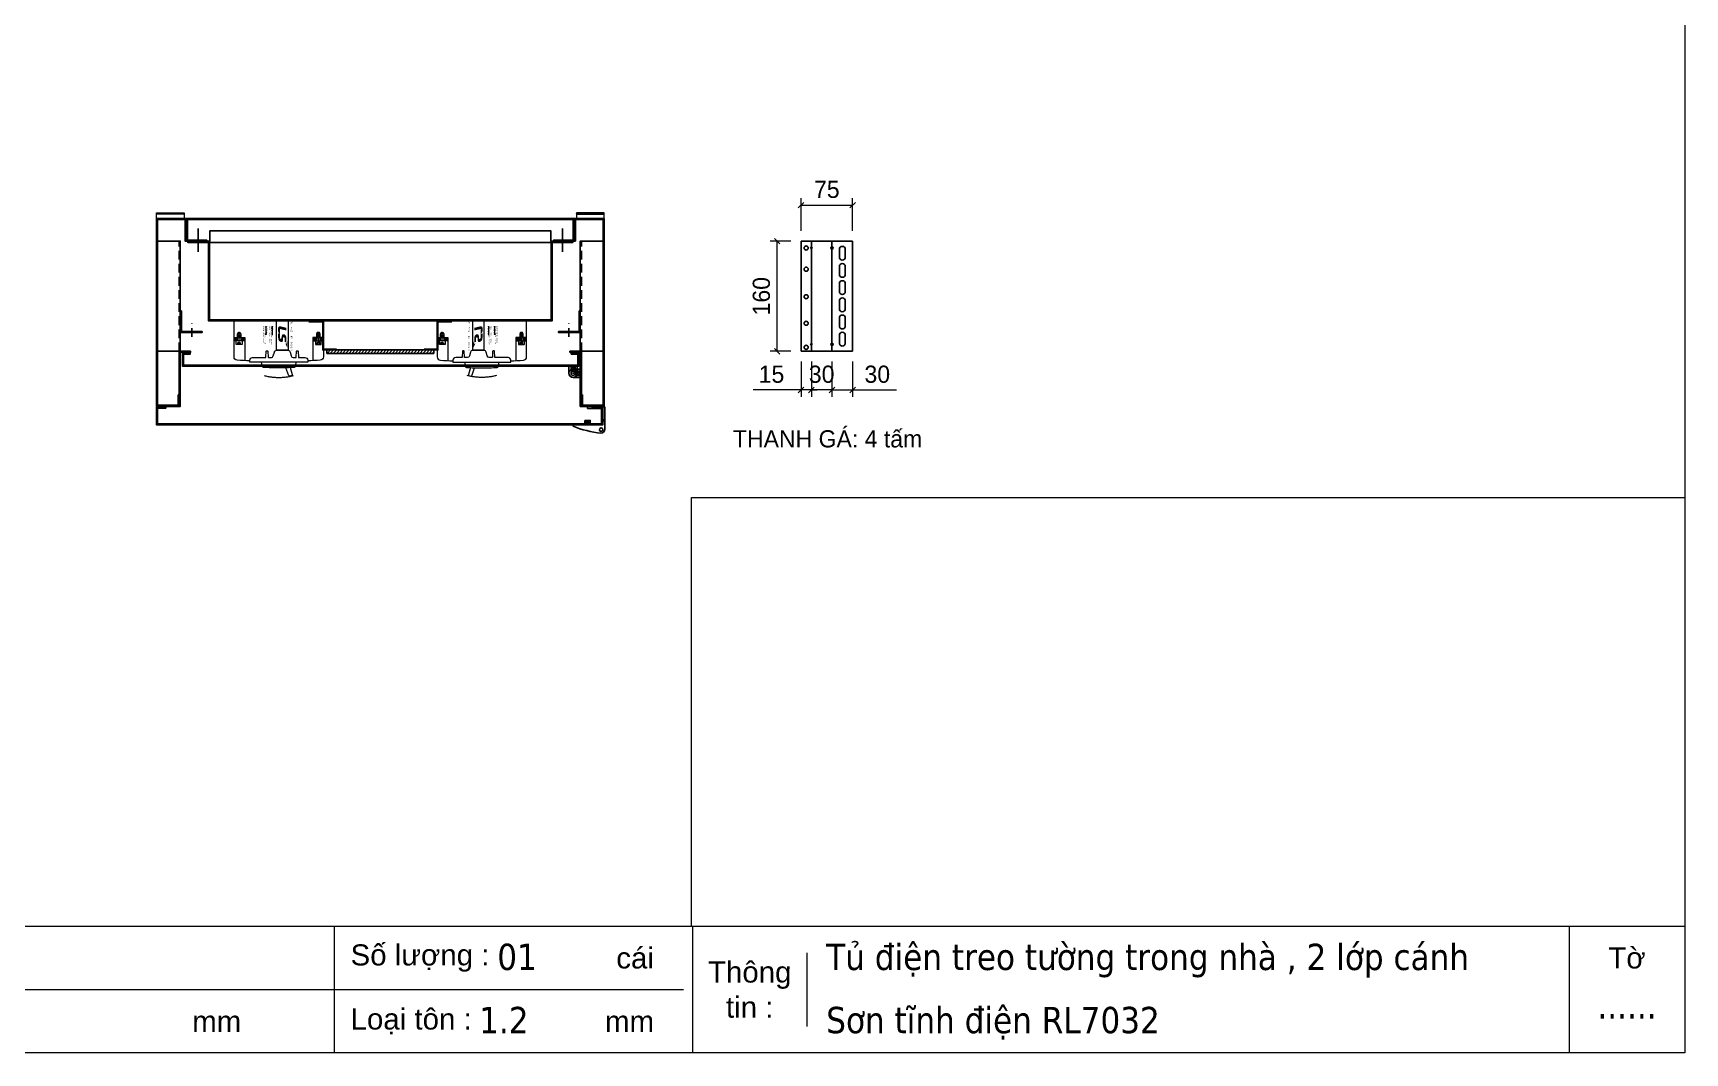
# Model space of a CAD drawing. Header units: millimetres. Extents: x 0 to 4548, y 0 to 3216.
# Drawn here: x 2148 to 4548, y 0 to 1482 of the extents above; entities that cross this region are included whole.
import ezdxf
from ezdxf.enums import TextEntityAlignment as Align

# ---------------------------------------------------------------- set-up
doc = ezdxf.new("R2010")
doc.units = ezdxf.units.MM
for name, pattern in [('CENTER', [2, 1.25, -0.25, 0.25, -0.25]), ('HIDDEN', [9.525, 6.35, -3.175]), ('HIDDEN2', [4.7625, 3.175, -1.5875]), ('HIDDENX2', [19.05, 12.7, -6.35])]:
    doc.linetypes.add(name, pattern=pattern)
for name, color, linetype, lineweight in [('0 TĂNG CỨNG', 7, 'Continuous', 15), ('hw_Auxiliary', 2, 'Continuous', 13), ('hw_Center', 4, 'CENTER', 9)]:
    doc.layers.add(name, color=color, linetype=linetype, lineweight=lineweight)
doc.layers.add('CNC', color=7, linetype='Continuous')
doc.layers.add('DIM', color=253, linetype='Continuous')
doc.styles.add('Arial', font='arial.ttf')
doc.styles.add('Tahoma (Input Text)', font='tahoma.ttf')
doc.styles.add('WD_IEC', font='isocp2.shx')
doc.dimstyles.new('Dim-25', dxfattribs={"dimtxt": 25, "dimasz": 8, "dimexe": 10, "dimexo": 15, "dimgap": 10, "dimtad": 1, "dimdec": 0, "dimtxsty": 'Standard', "dimblk": 'OBLIQUE', "dimcen": 10, "dimclrd": 5, "dimclre": 5, "dimclrt": 3, "dimazin": 3, "dimtfac": 1, "dimtdec": 0, "dimtmove": 0, "dimatfit": 3, "dimldrblk": 'OBLIQUE', "dimlwd": 9, "dimlwe": 9})

# ---------------------------------------------------------------- blocks, each defined once
blk = doc.blocks.new('KHUNG KT1')
at = {"color": 7}
for p, q in [((7128, -4752), (0, -4752)), ((4052.8, -4752), (4052.8, -5040)), ((4868.8, -4752), (4868.8, -5040)), ((6864, -4752), (6864, -5040)), ((5128.7, -4812), (5128.7, -4980)), ((4848, -4896), (0, -4896))]:
    blk.add_line(p, q, dxfattribs=at)
blk.add_lwpolyline([(0, 0), (7128, 0), (7128, -5040), (0, -5040)], close=True, dxfattribs=at)
at = {"color": 2, "char_height": 48, "style": 'Arial'}
for s, insert, width, attachment_point in [('  Số lượng :', (4052.8, -4824), 2202.321, 4), ('cái', (4695, -4824), 2202.321, 4), ('Tờ', (6996, -4824), 264, 5), ('Thông\\Ptin :', (4998.8, -4896), 259.945, 5), ('mm', (3729.5, -4968), 2202.321, 4), ('  Loại tôn :', (4052.8, -4968), 2202.321, 4), ('mm', (4669.3, -4968), 2202.321, 4)]:
    blk.add_mtext(s, dxfattribs=dict(at, insert=insert, width=width, attachment_point=attachment_point))
at = {"color": 1, "style": 'Tahoma (Input Text)', "flags": 8}
for tag, p in [('#01', (328.9, -4851.1)), ('#03', (1514.7, -4846.3)), ('#05', (2819, -4851.1)), ('#07', (4424, -4851.1)), ('#09', (5172.9, -4851.1)), ('#02', (189.8, -4995.1)), ('#04', (1755.3, -4995.1)), ('#06', (2727.8, -4995.1)), ('#08', (4382.7, -4995.1)), ('#10', (5172.9, -4995.1))]:
    blk.add_attdef(tag, p, '', height=60, dxfattribs=at)
blk.add_attdef('#11', text='', height=60, dxfattribs=at).set_placement((6996, -4961.6), align=Align.CENTER)
at = {"layer": '0 TĂNG CỨNG', "color": 1, "style": 'Arial'}
blk.add_attdef('#12', (852.8, -4987.6), '', height=60, dxfattribs=at)
blk = doc.blocks.new('HL044-1.3-B')
h = blk.add_hatch()
h.set_pattern_fill('ANSI31', color=1, scale=0.3, style=0)
h.set_pattern_definition([(45, (-80982.31925, -42991.2648), (-0.673519209, 0.673519209), [])])
h.paths.add_polyline_path([(-15.5, 27), (-15.5, 24), (-9.5, 24), (-9.5, 27)])
at = {"color": 1}
for p, q in [((-22, 24), (-22, 27)), ((-22, 27), (1, 27)), ((-1, 24), (-22, 24)), ((-15.5, 24), (-15.5, 27)), ((-9.5, 24), (-9.5, 27)), ((3, 25), (3, 0)), ((0, 0), (-43, 0)), ((-43, 0), (-43, -2)), ((-25, 6.5), (-25, 0)), ((-25, 6.5), (-19, 5.9)), ((-25, 5.5), (-19, 4.9)), ((-25, 4.5), (-19, 3.9)), ((-25, 3.5), (-19, 2.9)), ((-25, 2.5), (-19, 1.9)), ((-25, 1.5), (-19, 0.9)), ((-25, 0.5), (-19.7, 0)), ((-19, 6.5), (-19, 0)), ((0, 23), (0, 0)), ((0, 7.5), (3, 7.5)), ((0, 6), (3, 6)), ((3, -6.5), (3, 0))]:
    blk.add_line(p, q, dxfattribs=at)
blk.add_lwpolyline([(-26, 6.5), (-18, 6.5), (-18, 0), (-26, 0)], close=True, dxfattribs=at)
blk.add_circle((-2.3, -7), 2.55, dxfattribs=at)
for centre, radius, start, end in [((-1, 23), 1, 0, 90), ((1, 25), 2, 0, 90), ((15.4, 147.7), 160.7, 248.6705, 263.5901), ((-2.5, -6.5), 5.5, 270, 0)]:
    blk.add_arc(centre, radius, start, end, dxfattribs=at)
blk = doc.blocks.new('BL012')
at = {"layer": '0 TĂNG CỨNG'}
h = blk.add_hatch(dxfattribs=at)
h.set_pattern_fill('ANSI31', color=2, scale=0.5, angle=90, style=0)
h.set_pattern_definition([(135, (23302.7808, 85186.7055), (1.122532015, 1.122532015), [])])
edge = h.paths.add_edge_path()
edge.add_line((-3, 0), (-3, 6))
edge.add_arc((-2, 6), 1, 90, 180, ccw=False)
edge.add_line((-2, 7), (2, 7))
edge.add_arc((2, 6), 1, 0, 90, ccw=False)
edge.add_line((3, 6), (3, 0))
edge.add_line((3, 0), (-3, 0))
at = {"color": 8}
for p, q in [((-0.7, 10.5), (0.7, 10.5)), ((0, 11.2), (0, 9.7))]:
    blk.add_line(p, q, dxfattribs=at)
at = {"color": 1}
blk.add_lwpolyline([(-6, 10.5), (-6, 0), (6, 0), (6, 10.5)], dxfattribs=at)
at = {"color": 2}
blk.add_lwpolyline([(-3, 0), (-3, 6, -0.414214), (-2, 7), (2, 7, -0.414214), (3, 6), (3, 0)], format="xyb", close=True, dxfattribs=at)
at = {"color": 1}
blk.add_circle((0, 10.5), 3, dxfattribs=at)
blk.add_circle((0, 10.5), 3, dxfattribs=at)
for start, end in [(0, 180), (300, 240)]:
    blk.add_arc((0, 10.5), 6, start, end, dxfattribs=at)
blk = doc.blocks.new('*U12999')
at = {"linetype": 'HIDDEN2'}
for p, q in [((-5.3, 2.1), (-2.7, 2.1)), ((-5.3, 1.1), (-3.1, 1.1)), ((5, 1.5), (12.3, 1.5)), ((-5.3, -1.1), (-3.1, -1.1)), ((-5.3, -2.1), (-2.7, -2.1)), ((5, -1.5), (12.3, -1.5))]:
    blk.add_line(p, q, dxfattribs=at)
for p, q in [((0, 4.2), (0, -4.2)), ((10, 2.5), (0, 2.5)), ((5, 2.5), (5, -2.5)), ((12.3, 1.5), (10, 2.5)), ((10, 2.5), (10, -2.5)), ((12.3, -1.5), (12.3, 1.5)), ((0, -2.5), (10, -2.5)), ((10, -2.5), (12.3, -1.5))]:
    blk.add_line(p, q)
blk.add_lwpolyline([(0, 4.2), (-4.8, 4.2, 0.414214), (-5.3, 3.7), (-5.3, -3.7, 0.414214), (-4.8, -4.2), (0, -4.2)], format="xyb")
for centre, radius, start, end in [((-4.4, 2.3), 1.77, 317.7354, 355.8315), ((-3.8, 0), 1.28, 304.1139, 55.8861), ((-4.6, 0), 2.86, 311.9186, 48.0814), ((-4.2, -2.1), 1.52, 0.8932, 45.5398)]:
    blk.add_arc(centre, radius, start, end, dxfattribs=at)
at = {"layer": 'hw_Center', "ltscale": 2}
blk.add_line((0, 0), (13.3, 0), dxfattribs=at)
blk = doc.blocks.new('*U10959')
h = blk.add_hatch(color=152)
edge = h.paths.add_edge_path()
edge.add_spline(control_points=[(8.564, 2.4685), (8.9563, 2.4685), (9.1808, 2.3695), (9.1808, 2.1071), (9.1808, 1.9364), (9.0647, 1.7112), (8.9598, 1.6289), (8.7187, 1.4434), (8.5071, 1.4239), (7.3804, 1.4239), (7.3804, 1.4239), (1.9845, 1.4239), (1.9845, 1.4239), (1.9845, 1.4239), (3.0765, 6), (3.0765, 6), (3.0765, 6), (1.2699, 6), (1.2699, 6), (1.1455, 6), (1.099, 5.9656), (1.0613, 5.8181), (1.0613, 5.8181), (0.0442, 1.6058), (0.0442, 1.6058), (-0.1471, 0.7691), (0.2857, 0), (1.2486, 0), (2.2111, 0), (2.7619, 0), (3.5799, 0), (4.1541, 0), (4.8861, 0.4936), (5.2879, 1.0618), (5.3385, 1.1329), (5.4271, 1.146), (5.3916, 0.9943), (5.3208, 0.6944), (5.236, 0.3324), (5.2144, 0.2429), (5.1738, 0.067), (5.266, 0), (5.3495, 0), (5.3495, 0), (7.4326, 0), (8.0953, 0), (10.4251, 0), (11.3139, 1.1151), (11.4147, 2.4436), (11.4656, 3.1179), (10.9845, 3.6322), (9.6483, 3.6322), (9.6483, 3.6322), (8.9865, 3.6322), (8.6221, 3.6322), (8.2547, 3.6322), (7.8802, 3.7638), (7.8802, 4.0914), (7.8802, 4.4268), (8.308, 4.7296), (8.8585, 4.7296), (8.8585, 4.7296), (11.3596, 4.7296), (11.3596, 4.7296), (11.3596, 4.7296), (11.5587, 5.5206), (11.6019, 5.7037), (11.6558, 5.9342), (11.5877, 6), (11.4182, 6), (11.4182, 6), (8.3288, 6), (8.3288, 6), (6.5328, 6), (5.7269, 4.8013), (5.7269, 3.9445), (5.7269, 3.0871), (6.4178, 2.4697), (8.1984, 2.4697), (8.1984, 2.4697), (8.564, 2.4685), (8.564, 2.4685)], knot_values=[0, 0, 0, 0, 1, 1, 1, 2, 2, 2, 3, 3, 3, 4, 4, 4, 5, 5, 5, 6, 6, 6, 7, 7, 7, 8, 8, 8, 9, 9, 9, 10, 10, 10, 11, 11, 11, 12, 12, 12, 13, 13, 13, 14, 14, 14, 15, 15, 15, 16, 16, 16, 17, 17, 17, 18, 18, 18, 19, 19, 19, 20, 20, 20, 21, 21, 21, 22, 22, 22, 23, 23, 23, 24, 24, 24, 25, 25, 25, 26, 26, 26, 27, 27, 27, 27], degree=3, periodic=0)
h = blk.add_hatch(color=10)
edge = h.paths.add_edge_path()
edge.add_spline(control_points=[(10.5597, 6.7227), (10.5597, 6.7227), (15.5292, 6.7227), (15.5292, 6.7227), (15.5292, 6.7227), (12.5227, 5.194), (12.5227, 5.194), (12.5227, 5.194), (12.6282, 5.6846), (12.6608, 5.831), (12.6957, 5.9856), (12.6412, 6.0887), (12.451, 6.1474), (12.2549, 6.2072), (10.5597, 6.7227), (10.5597, 6.7227)], knot_values=[0, 0, 0, 0, 1, 1, 1, 2, 2, 2, 3, 3, 3, 4, 4, 4, 5, 5, 5, 5], degree=3, periodic=0)
at = {"layer": 'Defpoints', "color": 2, "linetype": 'ByBlock', "lineweight": 9}
blk.add_line((5.7544, 3), (5.7544, 3), dxfattribs=at)
blk = doc.blocks.new('*U10957')
at = {"linetype": 'ByBlock', "lineweight": 9}
h = blk.add_hatch(color=10, dxfattribs=at)
h.paths.add_polyline_path([(29, 50.5), (29, 54.7), (24, 54.7), (24, 50.5)])
h.paths.add_polyline_path([(29, 65), (24, 65), (24, 60.2), (29, 60.2)])
h = blk.add_hatch(color=10, dxfattribs=at)
h.paths.add_polyline_path([(24, -50.5), (24, -54.7), (29, -54.7), (29, -50.5)])
h.paths.add_polyline_path([(29, -60.2), (24, -60.2), (24, -65), (29, -65)])
at = {"color": 112, "linetype": 'ByBlock', "lineweight": 9}
blk.add_line((60, 25), (60, -25), dxfattribs=at)
at = {"color": 150, "linetype": 'ByBlock', "lineweight": 9}
blk.add_line((64, 24.2), (64, -24.2), dxfattribs=at)
at = {"linetype": 'ByBlock', "lineweight": 18, "ltscale": 15}
blk.add_lwpolyline([(58, -42, -0.004581), (57.1, -60.3, -0.396649), (52.1, -65), (0, -65), (0, 65), (52.1, 65, -0.396649), (57.1, 60.3, -0.004581), (58, 42)], format="xyb", dxfattribs=at)
at = {"color": 10, "linetype": 'ByBlock', "lineweight": 9}
for points in [[(24, 65), (24, 49.3), (57.7, 49.3)], [(24, -65), (24, -49.3), (57.7, -49.3)]]:
    blk.add_lwpolyline(points, dxfattribs=at)
for points in [[(29, 65), (24, 65), (24, 50.5), (29, 50.5)], [(29, 60.2), (24, 60.2), (24, 54.7), (29, 54.7)], [(29, -65), (24, -65), (24, -50.5), (29, -50.5)], [(29, -60.2), (24, -60.2), (24, -54.7), (29, -54.7)]]:
    blk.add_lwpolyline(points, close=True, dxfattribs=at)
at = {"color": 0, "linetype": 'ByBlock', "lineweight": 18}
blk.add_lwpolyline([(53, 24.8, 0.401491), (52.5, 25.3), (44, 25.7, -0.401491), (43.5, 26.2), (43.5, 27.8, -0.401491), (44, 28.3), (52.5, 28.7, 0.401491), (53, 29.2), (53, 38, -0.414214), (57, 42), (60, 42), (60, 25), (64, 24.2), (66.4, 23.7, -0.347339), (67.6, 22.3, -0.009301), (68, 0, -0.009301), (67.6, -22.3, -0.347339), (66.4, -23.7), (64, -24.2), (60, -25), (60, -42), (57, -42, -0.414214), (53, -38), (53, -19.2, 0.401491), (52.5, -18.7), (44, -18.3, -0.401491), (43.5, -17.8), (43.5, -16.2, -0.401491), (44, -15.7), (52.5, -15.3, 0.401491), (53, -14.8), (53, -10.8, 0.339454), (50.8, -7.9), (45.4, -6.4, -0.275977), (42.5, -3.5), (42.5, 5), (42.5, 13.5, -0.275977), (45.4, 16.4), (50.8, 17.9, 0.339454), (53, 20.8)], format="xyb", close=True, dxfattribs=at)
at = {"linetype": 'ByBlock', "lineweight": 18, "ltscale": 15}
blk.add_lwpolyline([(42.5, -3.5), (0, -3.5), (0, 13.5), (42.5, 13.5)], close=True, dxfattribs=at)
at = {"color": 0, "linetype": 'ByBlock', "lineweight": 18}
blk.add_lwpolyline([(67.8, 16.6), (77.9, 19.5, -0.404213), (79.1, 18.9, 0.00016), (79.1, 18.9), (80.1, 16, -0.404341), (79.5, 14.7, 0.000271), (79.5, 14.7), (67.9, 10.5)], format="xyb", dxfattribs=at)
at = {"layer": 'Defpoints', "color": 8, "linetype": 'HIDDEN', "lineweight": 9, "ltscale": 10}
blk.add_arc((0, 0), 82, 345, 15, dxfattribs=at)
at = {"color": 0, "linetype": 'ByBlock', "lineweight": 9, "xscale": 2, "yscale": 2, "zscale": 2}
blk.add_blockref('*U10959', (7.7, -1), dxfattribs=at)
at = {"layer": 'hw_Auxiliary', "color": 0, "linetype": 'ByBlock', "lineweight": 9, "rotation": 180}
blk.add_blockref('*U12999', (29, 57.5), dxfattribs=at)
at = {"layer": 'hw_Auxiliary', "color": 0, "linetype": 'ByBlock', "lineweight": 9, "xscale": -1}
blk.add_blockref('*U12999', (29, -57.5), dxfattribs=at)
at = {"color": 8, "linetype": 'ByBlock', "lineweight": 9, "style": 'WD_IEC'}
blk.add_text('Size: Wm25 - H130 - D82/Dc60', height=2, dxfattribs=at).set_placement((22.3, 18.5), align=Align.MIDDLE_CENTER)
at = {"layer": 'Defpoints', "color": 8, "linetype": 'ByBlock', "lineweight": 9, "style": 'WD_IEC'}
for s, p in [('%%UMCCB Series:', (7.3, -8.5)), ('ABN50c, ABN60c, ABN100c', (7.3, -10.7)), ('ABS30c, ABS50c, ABS60c', (7.3, -13)), ('%%UELCB Series:', (7.3, -17.5)), ('EBN50c, EBN60c, EBN100c', (7.3, -19.7)), ('EBS30c, EBS50c, EBS60c', (7.3, -22))]:
    blk.add_text(s, height=1.5, dxfattribs=at).set_placement(p, align=Align.MIDDLE_LEFT)
blk = doc.blocks.new('f3daunguoc')
at = {"layer": 'CNC', "color": 2, "lineweight": -3}
blk.add_circle((0, 0), 1.5, dxfattribs=at)
blk = doc.blocks.new('f2dauxuoi')
at = {"layer": 'CNC', "color": 2, "lineweight": -3}
blk.add_circle((0, 0), 1, dxfattribs=at)
blk = doc.blocks.new('ovan8.5x20')
at = {"layer": 'CNC', "color": 2, "lineweight": -3}
for p, q in [((5.7, 4.2), (-5.8, 4.2)), ((-5.8, -4.2), (5.7, -4.2))]:
    blk.add_line(p, q, dxfattribs=at)
for centre, start, end in [((-5.8, 0), 90, 270), ((5.7, 0), 270, 90)]:
    blk.add_arc(centre, 4.25, start, end, dxfattribs=at)
blk = doc.blocks.new('*D11')
at = {"color": 0, "linetype": 'ByBlock', "lineweight": -2}
for p, q in [((3267.9, 1235.7), (3259.9, 1227.7)), ((3334.9, 1227.7), (3342.9, 1235.7))]:
    blk.add_line(p, q, dxfattribs=at)
at = {"layer": 'Defpoints', "color": 0, "ltscale": 3, "transparency": 16777216}
for p in [(3338.9, 1231.7), (3263.9, 1179.4), (3338.9, 1179.4)]:
    blk.add_point(p, dxfattribs=at)
at = {"layer": 'DIM', "color": 5, "lineweight": 9, "ltscale": 3, "transparency": 16777216}
for p, q in [((3263.9, 1194.4), (3263.9, 1241.7)), ((3263.9, 1231.7), (3338.9, 1231.7)), ((3338.9, 1194.4), (3338.9, 1241.7))]:
    blk.add_line(p, q, dxfattribs=at)
at = {"layer": 'DIM', "color": 3, "ltscale": 3, "transparency": 16777216, "insert": (3301.4, 1254.5), "char_height": 25, "attachment_point": 5}
blk.add_mtext('75', dxfattribs=at)
blk = doc.blocks.new('_Oblique')
at = {"color": 0, "linetype": 'ByBlock', "lineweight": -2}
blk.add_line((-0.5, -0.5), (0.5, 0.5), dxfattribs=at)
blk = doc.blocks.new('*D12')
at = {"color": 0, "linetype": 'ByBlock', "lineweight": -2}
for p, q in [((3312.9, 967.2), (3304.9, 959.2)), ((3334.9, 959.2), (3342.9, 967.2))]:
    blk.add_line(p, q, dxfattribs=at)
at = {"layer": 'Defpoints', "color": 0, "ltscale": 3, "transparency": 16777216}
for p in [(3308.9, 1019.4), (3338.9, 1019.4), (3338.9, 963.2)]:
    blk.add_point(p, dxfattribs=at)
at = {"layer": 'DIM', "color": 5, "lineweight": 9, "ltscale": 3, "transparency": 16777216}
for p, q in [((3308.9, 1004.4), (3308.9, 953.2)), ((3338.9, 1004.4), (3338.9, 953.2)), ((3308.9, 963.2), (3338.9, 963.2)), ((3338.9, 963.2), (3402.6, 963.2))]:
    blk.add_line(p, q, dxfattribs=at)
at = {"layer": 'DIM', "color": 3, "ltscale": 3, "transparency": 16777216, "insert": (3374.7, 985.9), "char_height": 25, "attachment_point": 5}
blk.add_mtext('30', dxfattribs=at)
blk = doc.blocks.new('*D13')
at = {"color": 0, "linetype": 'ByBlock', "lineweight": -2}
for p, q in [((3282.9, 967.2), (3274.9, 959.2)), ((3304.9, 959.2), (3312.9, 967.2))]:
    blk.add_line(p, q, dxfattribs=at)
at = {"layer": 'Defpoints', "color": 0, "ltscale": 3, "transparency": 16777216}
for p in [(3278.9, 1019.4), (3308.9, 1019.4), (3278.9, 963.2)]:
    blk.add_point(p, dxfattribs=at)
at = {"layer": 'DIM', "color": 5, "lineweight": 9, "ltscale": 3, "transparency": 16777216}
for p, q in [((3278.9, 1004.4), (3278.9, 953.2)), ((3308.9, 1004.4), (3308.9, 953.2)), ((3308.9, 963.2), (3278.9, 963.2))]:
    blk.add_line(p, q, dxfattribs=at)
at = {"layer": 'DIM', "color": 3, "ltscale": 3, "transparency": 16777216, "insert": (3293.9, 985.9), "char_height": 25, "attachment_point": 5}
blk.add_mtext('30', dxfattribs=at)
blk = doc.blocks.new('*D14')
at = {"color": 0, "linetype": 'ByBlock', "lineweight": -2}
for p, q in [((3259.9, 959.2), (3267.9, 967.2)), ((3282.9, 967.2), (3274.9, 959.2))]:
    blk.add_line(p, q, dxfattribs=at)
at = {"layer": 'Defpoints', "color": 0, "ltscale": 3, "transparency": 16777216}
for p in [(3263.9, 1019.4), (3278.9, 1019.4), (3263.9, 963.2)]:
    blk.add_point(p, dxfattribs=at)
at = {"layer": 'DIM', "color": 5, "lineweight": 9, "ltscale": 3, "transparency": 16777216}
for p, q in [((3263.9, 1004.4), (3263.9, 953.2)), ((3278.9, 1004.4), (3278.9, 953.2)), ((3263.9, 963.2), (3194.2, 963.2)), ((3278.9, 963.2), (3263.9, 963.2)), ((3278.9, 963.2), (3286.9, 963.2))]:
    blk.add_line(p, q, dxfattribs=at)
at = {"layer": 'DIM', "color": 3, "ltscale": 3, "transparency": 16777216, "insert": (3221, 985.9), "char_height": 25, "attachment_point": 5}
blk.add_mtext('15', dxfattribs=at)
blk = doc.blocks.new('*D15')
at = {"color": 0, "linetype": 'ByBlock', "lineweight": -2}
for p, q in [((3233.2, 1175.4), (3225.2, 1183.4)), ((3225.2, 1023.4), (3233.2, 1015.4))]:
    blk.add_line(p, q, dxfattribs=at)
at = {"layer": 'Defpoints', "color": 0, "ltscale": 3, "transparency": 16777216}
for p in [(3229.2, 1179.4), (3263.9, 1179.4), (3263.9, 1019.4)]:
    blk.add_point(p, dxfattribs=at)
at = {"layer": 'DIM', "color": 5, "lineweight": 9, "ltscale": 3, "transparency": 16777216}
for p, q in [((3248.9, 1179.4), (3219.2, 1179.4)), ((3229.2, 1019.4), (3229.2, 1179.4)), ((3248.9, 1019.4), (3219.2, 1019.4))]:
    blk.add_line(p, q, dxfattribs=at)
at = {"layer": 'DIM', "color": 3, "ltscale": 3, "transparency": 16777216, "insert": (3206.4, 1099.4), "char_height": 25, "attachment_point": 5, "rotation": 90}
blk.add_mtext('160', dxfattribs=at)

msp = doc.modelspace()

# ---------------------------------------------------------------- hatches: boundary and pattern name
h = msp.add_hatch()
h.set_pattern_fill('ANSI31', color=4, style=0)
h.set_pattern_definition([(45, (95536.482, -61677.394), (-2.24506403, 2.24506403), [])])
h.paths.add_polyline_path([(2575.3, 1021.4), (2730.3, 1021.4), (2730.3, 1016.4), (2575.3, 1016.4)])
at = {"layer": '0 TĂNG CỨNG'}
h = msp.add_hatch(dxfattribs=at)
h.set_pattern_fill('JIS_WOOD', color=256, style=0)
h.set_pattern_definition([(135, (154080.2699, -33721.6685), (0.4999999992, 0.4999999992), [])])
h.paths.add_polyline_path([(2367.8, 1218.6), (2327.8, 1218.6), (2327.8, 1220.4), (2367.8, 1220.4)])
h = msp.add_hatch(dxfattribs=at)
h.set_pattern_fill('JIS_WOOD', color=256, style=0)
h.set_pattern_definition([(45, (122364.3874, -33721.6685), (-0.499999999, 0.499999999), [])])
h.paths.add_polyline_path([(2937.8, 1218.6), (2977.8, 1218.6), (2977.8, 1220.4), (2937.8, 1220.4)])

# ---------------------------------------------------------------- linework, layer by layer
at = {"color": 2}
for p, q in [((2388.3, 1164.1), (2388.3, 1197.6)), ((2917.3, 1164.1), (2917.3, 1197.6))]:
    msp.add_line(p, q, dxfattribs=at)
at = {"color": 7}
for p, q in [((3263.9, 1179.4), (3338.9, 1179.4)), ((3263.9, 1019.4), (3263.9, 1179.4)), ((3278.9, 1019.4), (3278.9, 1179.4)), ((3308.9, 1019.4), (3308.9, 1179.4)), ((3338.9, 1179.4), (3338.9, 1019.4)), ((3338.9, 1019.4), (3263.9, 1019.4))]:
    msp.add_line(p, q, dxfattribs=at)
at = {"color": 2, "linetype": 'HIDDENX2'}
for p, q in [((2378.8, 1040.4), (2378.8, 1059.7)), ((2926.8, 1040.4), (2926.8, 1059.7))]:
    msp.add_line(p, q, dxfattribs=at)
at = {"color": 46}
msp.add_line((2589.1, 1022.6), (2589.1, 1021.4), dxfattribs=at)
at = {"color": 7}
for points in [[(2359.3, 955.9), (2359.3, 940.9), (2329.3, 940.9), (2329.3, 1210.9), (2369.3, 1210.9), (2369.3, 1179.4), (2400.8, 1179.4), (2400.8, 1180.9), (2370.8, 1180.9), (2370.8, 1212.4), (2327.8, 1212.4), (2327.8, 939.4), (2360.8, 939.4), (2360.8, 955.9)], [(2932.8, 1180.9), (2932.8, 1210.9), (2372.8, 1210.9), (2372.8, 1180.9), (2371.3, 1180.9), (2371.3, 1212.4), (2934.3, 1212.4), (2934.3, 1180.9)], [(2946.3, 955.9), (2946.3, 940.9), (2976.3, 940.9), (2976.3, 1210.9), (2936.3, 1210.9), (2936.3, 1179.4), (2904.8, 1179.4), (2904.8, 1180.9), (2934.8, 1180.9), (2934.8, 1212.4), (2977.8, 1212.4), (2977.8, 939.4), (2944.8, 939.4), (2944.8, 955.9)], [(2363.8, 1078.1), (2362.3, 1078.1), (2362.3, 1046.6), (2393.8, 1046.6), (2393.8, 1048.1), (2363.8, 1048.1), (2363.8, 1076.6), (2363.8, 1076.6)], [(2941.8, 1078.1), (2943.3, 1078.1), (2943.3, 1046.6), (2911.8, 1046.6), (2911.8, 1048.1), (2941.8, 1048.1), (2941.8, 1076.6), (2941.8, 1076.6)], [(2962.3, 936.9), (2974.3, 936.9), (2974.3, 913.9), (2329.3, 913.9), (2329.3, 936.9), (2341.3, 936.9), (2341.3, 938.4), (2327.8, 938.4), (2327.8, 912.4), (2975.8, 912.4), (2975.8, 938.4), (2962.3, 938.4)]]:
    msp.add_lwpolyline(points, close=True, dxfattribs=at)
at = {"color": 8}
for points in [[(2329.3, 1019.4), (2362.3, 1019.4), (2362.3, 1179.4), (2329.3, 1179.4)], [(2932.3, 1178.9), (2900.8, 1178.9), (2900.8, 1064.9), (2404.8, 1064.9), (2404.8, 1178.9), (2373.3, 1178.9), (2373.3, 1177.4), (2403.3, 1177.4), (2403.3, 1063.4), (2902.3, 1063.4), (2902.3, 1177.4), (2932.3, 1177.4)], [(2976.3, 1019.4), (2943.3, 1019.4), (2943.3, 1179.4), (2976.3, 1179.4)]]:
    msp.add_lwpolyline(points, close=True, dxfattribs=at)
at = {"color": 8, "linetype": 'HIDDENX2'}
for points in [[(2329.3, 1019.4), (2360.8, 1019.4), (2360.8, 1179.4), (2329.3, 1179.4)], [(2976.3, 1019.4), (2944.8, 1019.4), (2944.8, 1179.4), (2976.3, 1179.4)]]:
    msp.add_lwpolyline(points, close=True, dxfattribs=at)
at = {"color": 8}
msp.add_lwpolyline([(2900.3, 1179.4), (2931.3, 1179.4), (2931.3, 1177.4), (2374.3, 1177.4), (2374.3, 1179.4), (2405.3, 1179.4), (2405.3, 1194.4), (2900.3, 1194.4), (2900.3, 1179.4)], dxfattribs=at)
at = {"color": 46}
for points in [[(2549.1, 1063.4), (2570.3, 1063.4), (2570.3, 1022.6), (2589.1, 1022.6)], [(2549.1, 1062.2), (2569.1, 1062.2), (2569.1, 1021.4), (2589.1, 1021.4)], [(2756.5, 1063.4), (2735.3, 1063.4), (2735.3, 1022.6), (2716.5, 1022.6)], [(2756.5, 1062.2), (2736.5, 1062.2), (2736.5, 1021.4), (2716.5, 1021.4)]]:
    msp.add_lwpolyline(points, dxfattribs=at)
at = {"color": 3}
for points in [[(2377.3, 1019.4), (2360.8, 1019.4), (2360.8, 939.4), (2362.3, 939.4), (2362.3, 1017.9), (2377.3, 1017.9)], [(2928.3, 1019.4), (2944.8, 1019.4), (2944.8, 939.4), (2943.3, 939.4), (2943.3, 1017.9), (2928.3, 1017.9)]]:
    msp.add_lwpolyline(points, close=True, dxfattribs=at)
at = {"color": 6}
msp.add_lwpolyline([(2929.8, 1015.4), (2939.8, 1015.4), (2939.8, 999.4), (2366.8, 999.4), (2366.8, 1015.4), (2376.8, 1015.4), (2376.8, 1016.9), (2365.3, 1016.9), (2365.3, 997.9), (2941.3, 997.9), (2941.3, 1016.9), (2929.8, 1016.9)], close=True, dxfattribs=at)
at = {"color": 4}
msp.add_lwpolyline([(2575.3, 1021.4), (2730.3, 1021.4), (2730.3, 1016.4), (2575.3, 1016.4)], close=True, dxfattribs=at)
at = {"color": 2}
for centre in [(3271.4, 1169.4), (3271.4, 1138.6), (3271.4, 1098.6), (3271.4, 1060.1), (3271.4, 1025.1)]:
    msp.add_circle(centre, 3, dxfattribs=at)
at = {"layer": '0 TĂNG CỨNG'}
for points in [[(2367.8, 1212.4), (2327.8, 1212.4), (2327.8, 1220.4), (2367.8, 1220.4)], [(2367.8, 1218.6), (2327.8, 1218.6), (2327.8, 1220.4), (2367.8, 1220.4)], [(2937.8, 1212.4), (2977.8, 1212.4), (2977.8, 1220.4), (2937.8, 1220.4)], [(2937.8, 1218.6), (2977.8, 1218.6), (2977.8, 1220.4), (2937.8, 1220.4)], [(4547.9, 183.8), (3105, 183.8), (3105, 807.2), (4547.9, 807.2)]]:
    msp.add_lwpolyline(points, close=True, dxfattribs=at)

# ---------------------------------------------------------------- block references
at = {"lineweight": -3, "xscale": -1}
msp.add_blockref('f2dauxuoi', (3278.9, 1169.4), dxfattribs=at)
at = {"lineweight": -3}
for name, p, rotation in [('f3daunguoc', (3308.9, 1169.4), 270), ('f3daunguoc', (3308.9, 1169.4), 270), ('f2dauxuoi', (3278.9, 1029.4), 180)]:
    msp.add_blockref(name, p, dxfattribs=dict(at, rotation=rotation))
at = {"color": 0, "linetype": 'ByBlock', "lineweight": 9, "rotation": 270}
msp.add_blockref('*U10957', (2505.3, 1063.4), dxfattribs=at)
at = {"color": 0, "linetype": 'ByBlock', "lineweight": 9, "xscale": -1, "rotation": 90}
msp.add_blockref('*U10957', (2800.3, 1063.4), dxfattribs=at)
at = {"lineweight": -3, "xscale": -1, "rotation": 270}
msp.add_blockref('f3daunguoc', (3308.9, 1029.4), dxfattribs=at)
at = {"color": 8}
for p, rotation in [((2932.8, 997.9), 180), ((2943.3, 987.4), 90)]:
    msp.add_blockref('BL012', p, dxfattribs=dict(at, rotation=rotation))
at = {"color": 7}
msp.add_blockref('HL044-1.3-B', (2975.8, 912.4), dxfattribs=at)
at = {"layer": '0 TĂNG CỨNG', "color": 1}
ref = msp.add_blockref('KHUNG KT1', (0, 3215.7), dxfattribs=dict(at, xscale=0.6380320210009814, yscale=0.6380320210009814, zscale=0.6380320210009814))
ref.add_attrib('#07', '01', (2822.7, 120.5), dxfattribs={"layer": '0', "color": 1, "height": 38.28, "style": 'Tahoma (Input Text)'})
ref.add_attrib('#08', '1.2', (2796.3, 28.7), dxfattribs={"layer": '0', "color": 1, "height": 38.28, "style": 'Tahoma (Input Text)'})
ref.add_attrib('#10', 'Sơn tĩnh điện RL7032', (3300.5, 28.7), dxfattribs={"layer": '0', "color": 1, "height": 38.282, "style": 'Tahoma (Input Text)'})
ref.add_attrib('#09', 'Tủ điện treo tường trong nhà , 2 lớp cánh', (3300.5, 120.5), dxfattribs={"layer": '0', "color": 1, "height": 38.282, "style": 'Tahoma (Input Text)'})
ref.add_attrib('#11', '......', dxfattribs={"layer": '0', "color": 1, "height": 38.28, "style": 'Tahoma (Input Text)'}).set_placement((4463.7, 50), align=Align.CENTER)
at = {"layer": 'CNC', "lineweight": -3, "xscale": -1, "rotation": 270}
for p in [(3323.9, 1161.9), (3323.9, 1136.9), (3323.9, 1111.9), (3323.9, 1086.9)]:
    msp.add_blockref('ovan8.5x20', p, dxfattribs=at)
at = {"layer": 'CNC', "lineweight": -3, "rotation": 270}
for p in [(3323.9, 1061.9), (3323.9, 1036.9)]:
    msp.add_blockref('ovan8.5x20', p, dxfattribs=at)

# ---------------------------------------------------------------- texts
at = {"color": 2, "insert": (3302.5, 892), "char_height": 25, "width": 785, "attachment_point": 5}
msp.add_mtext('THANH GÁ: 4 tấm', dxfattribs=at)

# ---------------------------------------------------------------- dimensions: what is measured, and where the dimension line sits
at = {"layer": 'DIM', "color": 2, "ltscale": 3}
for base, p1, p2, picture, middle in [((3338.9, 1231.7), (3263.9, 1179.4), (3338.9, 1179.4), '*D11', (3301.4, 1254.5)), ((3263.9, 963.2), (3278.9, 1019.4), (3263.9, 1019.4), '*D14', (3221, 985.9)), ((3338.9, 963.2), (3308.9, 1019.4), (3338.9, 1019.4), '*D12', (3374.7, 985.9))]:
    dim = msp.add_linear_dim(base=base, p1=p1, p2=p2, dimstyle='Dim-25', dxfattribs=at)
    dim.commit()
    dim.dimension.update_dxf_attribs({"geometry": picture, "text_midpoint": middle})
dim = msp.add_linear_dim(base=(3229.2, 1179.4), p1=(3263.9, 1019.4), p2=(3263.9, 1179.4), angle=90, dimstyle='Dim-25', dxfattribs=at)
dim.commit()
dim.dimension.update_dxf_attribs({"geometry": '*D15', "text_midpoint": (3206.4, 1099.4)})
dim = msp.add_linear_dim(base=(3278.9, 963.2), p1=(3308.9, 1019.4), p2=(3278.9, 1019.4), dimstyle='Dim-25', dxfattribs=at)
dim.commit()
dim.dimension.update_dxf_attribs({"geometry": '*D13', "text_midpoint": (3293.9, 963.2), "dimtype": 160})

doc.saveas('drawing.dxf')
